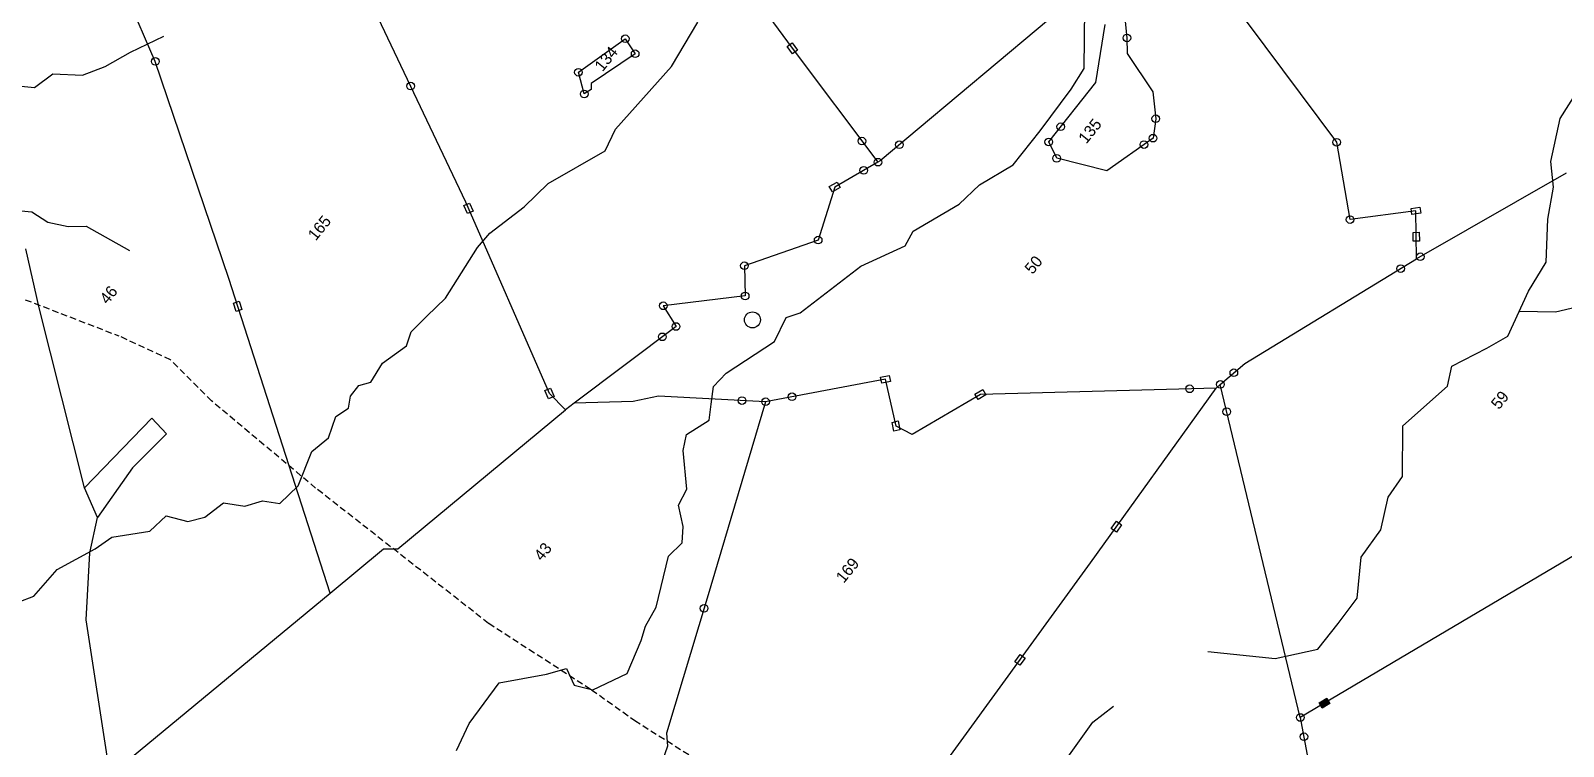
# Model space of a CAD drawing. Header units: metres. Extents: x 303647 to 308666, y 1943822 to 1947889.
# Drawn here: x 304414 to 305615, y 1946280 to 1946841 of the extents above; entities that cross this region are included whole.
import ezdxf

# ---------------------------------------------------------------- set-up
doc = ezdxf.new("R2010")
doc.units = ezdxf.units.M
doc.linetypes.add('DASHED', pattern=[0.75, 0.5, -0.25])
for name, color, linetype in [('LINE_FOOTPATH', 1, 'DASHED'), ('LINE_WATER', 4, 'Continuous'), ('POLY_PARCEL', 6, 'Continuous'), ('TEXT_PARCEL', 7, 'Continuous')]:
    doc.layers.add(name, color=color, linetype=linetype)
doc.styles.add('TEXT_MAP', font='')
doc.styles.get('TEXT_MAP').set_extended_font_data('Kruti Dev 050')

msp = doc.modelspace()

# ---------------------------------------------------------------- hatches: boundary and pattern name
msp.add_hatch(color=256).paths.add_polyline_path([(305423.8, 1946314.4), (305426.3, 1946310.2), (305432.3, 1946313.7), (305429.8, 1946317.9)])

# ---------------------------------------------------------------- linework, layer by layer
for points in [[(305011.1, 1946822.6), (305007, 1946828.3), (305010.9, 1946831.1), (305015, 1946825.5)], [(305040, 1946718.6), (305046.1, 1946722.1), (305048.5, 1946717.9), (305042.4, 1946714.4)], [(304756.5, 1946697.4), (304753.7, 1946703.8), (304758.2, 1946705.7), (304761, 1946699.3)], [(305503.4, 1946697.7), (305496.5, 1946696.8), (305495.9, 1946701.5), (305502.8, 1946702.5)], [(305497.6, 1946675.7), (305497.5, 1946682.7), (305502.3, 1946682.8), (305502.4, 1946675.8)], [(304575.2, 1946620.7), (304573.1, 1946627.3), (304577.7, 1946628.8), (304579.8, 1946622.2)], [(305087.9, 1946565.9), (305081.1, 1946564.7), (305080.2, 1946569.4), (305087, 1946570.7)], [(304819.9, 1946552.4), (304817.1, 1946558.8), (304821.6, 1946560.7), (304824.4, 1946554.3)], [(305162.6, 1946555.4), (305156.6, 1946551.9), (305154.1, 1946556.1), (305160.2, 1946559.6)], [(305090.7, 1946527.1), (305089.2, 1946533.9), (305093.9, 1946535), (305095.4, 1946528.2)], [(305269, 1946453.7), (305265, 1946448), (305261, 1946450.8), (305265.1, 1946456.5)], [(305185.4, 1946346.5), (305189.5, 1946352.1), (305193.4, 1946349.3), (305189.3, 1946343.7)], [(305432.3, 1946313.7), (305426.3, 1946310.2), (305423.8, 1946314.4), (305429.8, 1946317.9)]]:
    msp.add_lwpolyline(points, close=True)
for centre, radius in [((304880.1, 1946834.3), 2.99), ((305273.2, 1946835), 2.99), ((304511.9, 1946816.6), 2.99), ((304887.9, 1946822.6), 2.99), ((304843.4, 1946808.1), 2.99), ((304712, 1946797.3), 2.99), ((304848, 1946791.1), 2.99), ((305295.8, 1946771.7), 2.99), ((305221.4, 1946765.4), 2.99), ((305293.7, 1946756.5), 2.99), ((305065.6, 1946754.2), 2.99), ((305094.9, 1946751.3), 2.99), ((305212, 1946753.5), 2.99), ((305286.6, 1946751.5), 2.99), ((305437.6, 1946753.3), 2.99), ((305067, 1946731.3), 2.99), ((305078.1, 1946737.7), 2.99), ((305218.2, 1946740.7), 2.99), ((305448.1, 1946692.7), 2.99), ((305031.3, 1946676.7), 2.99), ((305503.1, 1946663.6), 2.99), ((304973.5, 1946656.6), 2.99), ((305487.8, 1946654.4), 2.99), ((304909.9, 1946625.2), 2.99), ((304974.1, 1946632.9), 2.99), ((304979.8, 1946614.2), 6.26), ((304909.2, 1946600.9), 2.99), ((304920, 1946609), 2.99), ((305346.4, 1946563.6), 2.99), ((305357, 1946572.8), 2.99), ((304971.6, 1946551), 2.99), ((305010.8, 1946554), 2.99), ((305322.3, 1946560.2), 2.99), ((304990.1, 1946550.1), 2.99), ((305351.5, 1946542.3), 2.99), ((304941.9, 1946388.3), 2.99), ((305409, 1946302.8), 2.99), ((305411.9, 1946287.7), 2.99)]:
    msp.add_circle(centre, radius)
at = {"layer": 'LINE_FOOTPATH', "ltscale": 10}
for p, q in [((304410, 1946630), (304483.3, 1946601.7)), ((304523.8, 1946582.9), (304483.3, 1946601.7)), ((304556, 1946550.7), (304523.8, 1946582.9)), ((304637.5, 1946482.5), (304556, 1946550.7)), ((304773, 1946376.5), (304637.5, 1946482.5)), ((304853, 1946324.8), (304773, 1946376.5)), ((304888.4, 1946299.6), (304853, 1946324.8)), ((304948.9, 1946261.6), (304888.4, 1946299.6))]:
    msp.add_line(p, q, dxfattribs=at)
at = {"layer": 'LINE_WATER'}
for p, q in [((305239.7, 1946811), (305240.2, 1946858.4)), ((304916.3, 1946812.6), (304936.9, 1946847.3)), ((304492.4, 1946823.9), (304518.7, 1946836.3)), ((304472.7, 1946812.5), (304492.4, 1946823.9)), ((304417.2, 1946796.3), (304431.5, 1946806.8)), ((304431.5, 1946806.8), (304454.9, 1946805.7)), ((304454.9, 1946805.7), (304472.7, 1946812.5)), ((304872.4, 1946763.5), (304916.3, 1946812.6)), ((305229.5, 1946794.8), (305239.7, 1946811)), ((304406.9, 1946797.1), (304417.2, 1946796.3)), ((305205.2, 1946762.2), (305229.5, 1946794.8)), ((305612.8, 1946772), (305626.2, 1946793.2)), ((305605.4, 1946738.1), (305612.8, 1946772)), ((304864.3, 1946746.6), (304872.4, 1946763.5)), ((305184, 1946735.5), (305205.2, 1946762.2)), ((304819.6, 1946720.9), (304864.3, 1946746.6)), ((305157.6, 1946719.9), (305184, 1946735.5)), ((305607.5, 1946718), (305605.4, 1946738.1)), ((304800.9, 1946702.7), (304819.6, 1946720.9)), ((305141.9, 1946704.9), (305157.6, 1946719.9)), ((305603, 1946693), (305607.5, 1946718)), ((304395.9, 1946700.7), (304415.1, 1946698.7)), ((304415.1, 1946698.7), (304427.8, 1946690.8)), ((304774, 1946682), (304800.9, 1946702.7)), ((305105.7, 1946683.6), (305141.9, 1946704.9)), ((304427.8, 1946690.8), (304443.6, 1946687.2)), ((304443.6, 1946687.2), (304457.6, 1946687.7)), ((304457.6, 1946687.7), (304491.6, 1946668.5)), ((305601.7, 1946659.3), (305603, 1946693)), ((304764.4, 1946671), (304774, 1946682)), ((305099.4, 1946672.1), (305105.7, 1946683.6)), ((304739.2, 1946631.1), (304764.4, 1946671)), ((305064.8, 1946656.3), (305099.4, 1946672.1)), ((305017.2, 1946619.8), (305064.8, 1946656.3)), ((305588, 1946636.6), (305601.7, 1946659.3)), ((304724.7, 1946617), (304739.2, 1946631.1)), ((305571.8, 1946601.4), (305588, 1946636.6)), ((304712.5, 1946604.7), (304724.7, 1946617)), ((304997, 1946597.2), (305006.1, 1946616.1)), ((305006.1, 1946616.1), (305017.2, 1946619.8)), ((305580.8, 1946620.9), (305609, 1946620.4)), ((305609, 1946620.4), (305630.3, 1946625.4)), ((304708.8, 1946593.8), (304712.5, 1946604.7)), ((304689.8, 1946580.4), (304708.8, 1946593.8)), ((304959.3, 1946572.5), (304997, 1946597.2)), ((305527.9, 1946577.9), (305555.3, 1946592.1)), ((305555.3, 1946592.1), (305571.8, 1946601.4)), ((304680.8, 1946565.5), (304689.8, 1946580.4)), ((305524.3, 1946562.4), (305527.9, 1946577.9)), ((304949.3, 1946562.1), (304959.3, 1946572.5)), ((304663.3, 1946545.1), (304664.8, 1946554.4)), ((304664.8, 1946554.4), (304671.3, 1946562.7)), ((304671.3, 1946562.7), (304680.8, 1946565.5)), ((304947.5, 1946548.3), (304949.3, 1946562.1)), ((305489.3, 1946531.3), (305524.3, 1946562.4)), ((304653.4, 1946538.4), (304663.3, 1946545.1)), ((304945.9, 1946535.6), (304947.5, 1946548.3)), ((304647.6, 1946521.7), (304653.4, 1946538.4)), ((304928.1, 1946524.4), (304945.9, 1946535.6)), ((305489.1, 1946491.6), (305489.3, 1946531.3)), ((304634.5, 1946511), (304647.6, 1946521.7)), ((304925.4, 1946511.9), (304928.1, 1946524.4)), ((304623.8, 1946484.3), (304634.5, 1946511)), ((304928.5, 1946481.7), (304925.4, 1946511.9)), ((304609.4, 1946470.4), (304623.8, 1946484.3)), ((305478, 1946475.4), (305489.1, 1946491.6)), ((304550.6, 1946459.7), (304565.3, 1946470.8)), ((304565.3, 1946470.8), (304582, 1946468.2)), ((304582, 1946468.2), (304596, 1946472.4)), ((304596, 1946472.4), (304609.4, 1946470.4)), ((304921.9, 1946469.2), (304928.5, 1946481.7)), ((305472.2, 1946449.7), (305478, 1946475.4)), ((304507.6, 1946448.8), (304520.3, 1946460.6)), ((304520.3, 1946460.6), (304537.3, 1946456.2)), ((304537.3, 1946456.2), (304550.6, 1946459.7)), ((304925.5, 1946452.3), (304921.9, 1946469.2)), ((304477.9, 1946444.1), (304507.6, 1946448.8)), ((304924.6, 1946439.7), (304925.5, 1946452.3)), ((305456.9, 1946428.3), (305472.2, 1946449.7)), ((304435, 1946418.8), (304464.9, 1946435)), ((304464.9, 1946435), (304477.9, 1946444.1)), ((304913.9, 1946429.2), (304924.6, 1946439.7)), ((304904.4, 1946389.1), (304913.9, 1946429.2)), ((305453.6, 1946396.3), (305456.9, 1946428.3)), ((304416.6, 1946397.9), (304435, 1946418.8)), ((304404.5, 1946393), (304416.6, 1946397.9)), ((304895.9, 1946374.2), (304904.4, 1946389.1)), ((305438.7, 1946376.3), (305453.6, 1946396.3)), ((304892.7, 1946363.1), (304895.9, 1946374.2)), ((305422.8, 1946356.2), (305438.7, 1946376.3)), ((304881.7, 1946337.2), (304892.7, 1946363.1)), ((305336.6, 1946354.6), (305389.5, 1946348.9)), ((305389.5, 1946348.9), (305422.8, 1946356.2)), ((304818.3, 1946336.7), (304834, 1946341.2)), ((304834, 1946341.2), (304840, 1946328.2)), ((304757.7, 1946298.1), (304781.3, 1946330)), ((304781.3, 1946330), (304818.3, 1946336.7)), ((304840, 1946328.2), (304854.7, 1946324.4)), ((304854.7, 1946324.4), (304881.7, 1946337.2)), ((305246.6, 1946299.1), (305262.8, 1946311.7)), ((304748, 1946277), (304757.7, 1946298.1)), ((305219, 1946260.7), (305246.6, 1946299.1))]:
    msp.add_line(p, q, dxfattribs=at)
at = {"layer": 'POLY_PARCEL'}
for p, q in [((304898.9, 1946979), (305011, 1946826.9)), ((304755.3, 1946706.3), (304643.6, 1946941.3)), ((304511.9, 1946816.6), (304476.4, 1946898.1)), ((305437.6, 1946753.3), (305329.6, 1946898.3)), ((305248.1, 1946879.7), (305080, 1946738.8)), ((305271, 1946855.7), (305273.2, 1946835)), ((305248.8, 1946800.2), (305256.3, 1946845.4)), ((304843.4, 1946808.1), (304880.1, 1946834.3)), ((304880.1, 1946834.3), (304887.9, 1946822.6)), ((305273.2, 1946835), (305273.5, 1946822.8)), ((304887.9, 1946822.6), (304853.3, 1946799.2)), ((305011, 1946826.9), (305078.1, 1946737.7)), ((305273.5, 1946822.8), (305293.4, 1946792.7)), ((304569.4, 1946646.6), (304511.9, 1946816.6)), ((304848, 1946791.1), (304843.4, 1946808.1)), ((304853.3, 1946794.7), (304848, 1946791.1)), ((304853.3, 1946799.2), (304853.3, 1946794.7)), ((305212, 1946753.5), (305248.8, 1946800.2)), ((305293.4, 1946792.7), (305295.8, 1946771.7)), ((305295.8, 1946771.7), (305293.7, 1946756.5)), ((305218.2, 1946740.7), (305212, 1946753.5)), ((305293.7, 1946756.5), (305257.5, 1946730.9)), ((305448.1, 1946692.7), (305437.6, 1946753.3)), ((305078.1, 1946737.7), (305044.3, 1946718.2)), ((305080, 1946738.8), (305078.1, 1946737.7)), ((305257.5, 1946730.9), (305218.2, 1946740.7)), ((305617.3, 1946729.2), (305500.2, 1946662)), ((305044.3, 1946718.2), (305031.3, 1946676.7)), ((304820.8, 1946556.5), (304755.3, 1946706.3)), ((305499.7, 1946699.6), (305448.1, 1946692.7)), ((305500.2, 1946662), (305499.7, 1946699.6)), ((305031.3, 1946676.7), (304973.5, 1946656.6)), ((304421, 1946623.6), (304410.4, 1946669.8)), ((305365.5, 1946580.1), (305500.2, 1946662)), ((304973.5, 1946656.6), (304974.1, 1946632.9)), ((304648.8, 1946400.2), (304569.4, 1946646.6)), ((304974.1, 1946632.9), (304909.9, 1946625.2)), ((304456.4, 1946482.7), (304421, 1946623.6)), ((304909.9, 1946625.2), (304920, 1946609)), ((304920, 1946609), (304840.1, 1946548.9)), ((305346.4, 1946563.6), (305365.5, 1946580.1)), ((305084.1, 1946567.7), (304990.1, 1946550.1)), ((305092.3, 1946531), (305084.1, 1946567.7)), ((304833.3, 1946543.8), (304820.8, 1946556.5)), ((304906.2, 1946554.5), (304886.3, 1946550.2)), ((304990.1, 1946550.1), (304906.2, 1946554.5)), ((305158.4, 1946555.7), (305105, 1946524.4)), ((305343.1, 1946560.7), (305158.4, 1946555.7)), ((305244.7, 1946424), (305343.1, 1946560.7)), ((305343.1, 1946560.7), (305346.4, 1946563.6)), ((305409, 1946302.8), (305346.4, 1946563.6)), ((304702, 1946435), (304833.3, 1946543.8)), ((304840.1, 1946548.9), (304833.3, 1946543.8)), ((304886.3, 1946550.2), (304840.1, 1946548.9)), ((304990.1, 1946550.1), (304944.3, 1946396.2)), ((304456.4, 1946482.7), (304509.3, 1946537.1)), ((304509.3, 1946537.1), (304520.6, 1946524.9)), ((305105, 1946524.4), (305092.3, 1946531)), ((304520.6, 1946524.9), (304493.9, 1946498.3)), ((304493.9, 1946498.3), (304466.6, 1946459.5)), ((304466.6, 1946459.5), (304456.4, 1946482.7)), ((304460.7, 1946431.7), (304466.6, 1946459.5)), ((304648.8, 1946400.2), (304690.8, 1946434.9)), ((304690.8, 1946434.9), (304702, 1946435)), ((305637.9, 1946437.9), (305409, 1946302.8)), ((304457.8, 1946379.3), (304460.7, 1946431.7)), ((305086.1, 1946206), (305244.7, 1946424)), ((304480.5, 1946261.1), (304648.8, 1946400.2)), ((304944.3, 1946396.2), (304912.5, 1946290.4)), ((304475.1, 1946265.6), (304457.8, 1946379.3)), ((305409, 1946302.8), (305435.8, 1946159.8)), ((304912.5, 1946290.4), (304913.2, 1946280.4)), ((304913.2, 1946280.4), (304903.9, 1946253.5))]:
    msp.add_line(p, q, dxfattribs=at)

# ---------------------------------------------------------------- texts
at = {"layer": 'TEXT_PARCEL', "style": 'TEXT_MAP'}
for s, p in [('134', (304862.3, 1946808)), ('135', (305241.4, 1946751.5)), ('165', (304637.6, 1946675.6)), ('50', (305199.3, 1946649.3)), ('46', (304474.5, 1946625.8)), ('59', (305564.7, 1946543.4)), ('43', (304814.8, 1946424.7)), ('169', (305051.4, 1946407.5))]:
    msp.add_text(s, height=9.02, rotation=50.9303, dxfattribs=at).set_placement(p)

doc.saveas('drawing.dxf')
